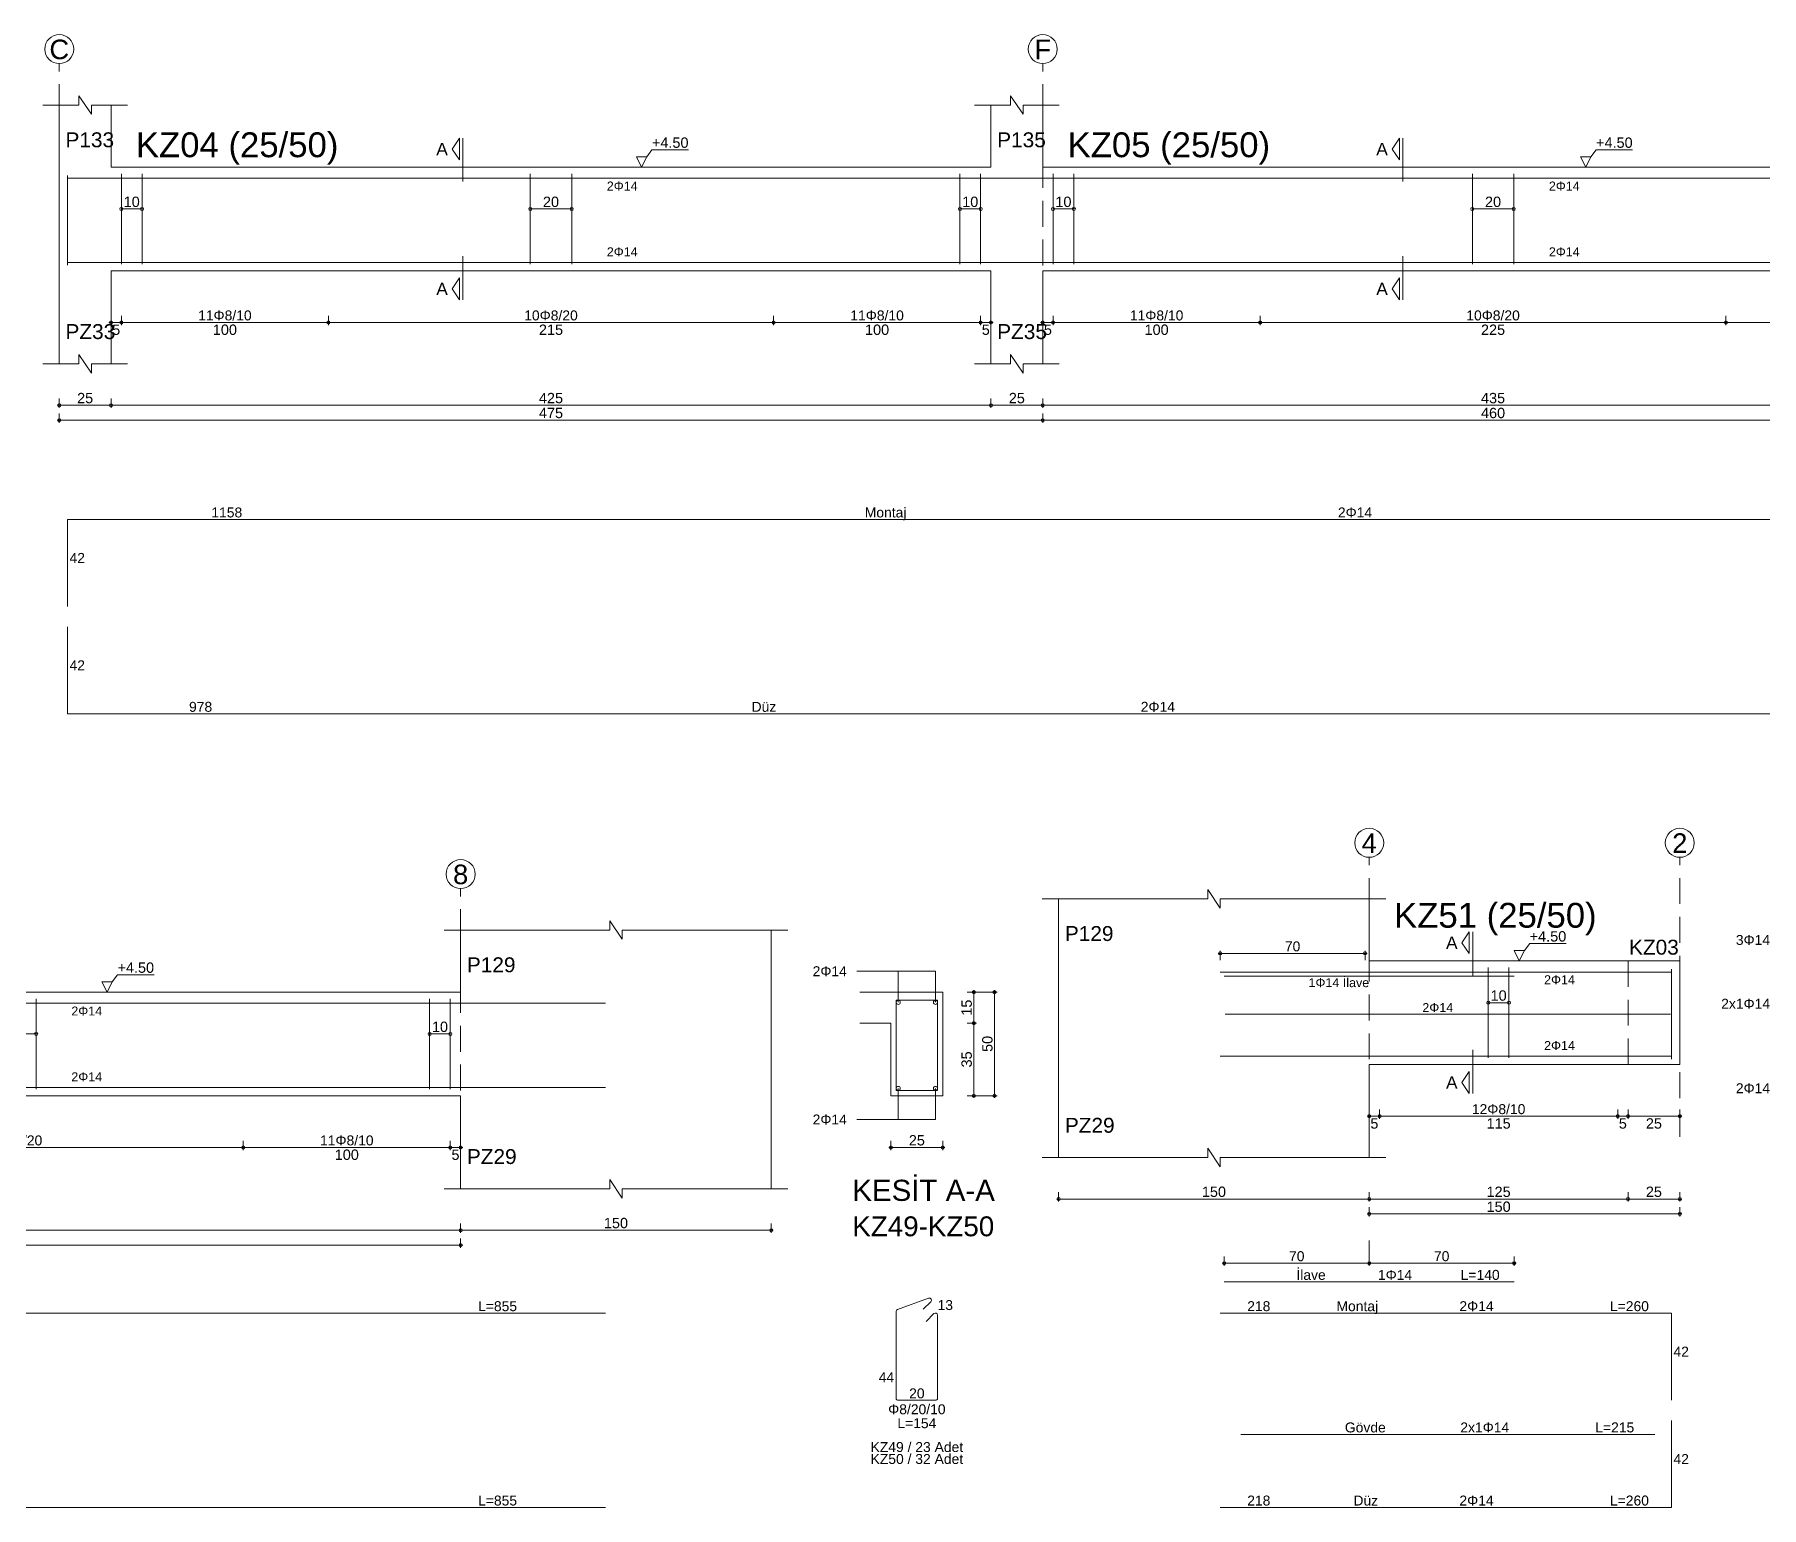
# Model space of a CAD drawing. Header units: millimetres. Extents: x 23801 to 80069, y 9628 to 14137.
# Drawn here: x 34072 to 35323, y 12914 to 13981 of the extents above; entities that cross this region are included whole.
import ezdxf

# ---------------------------------------------------------------- set-up
doc = ezdxf.new("R2010")
doc.units = ezdxf.units.MM
doc.linetypes.add('DASHDOT2', pattern=[12.7, 6.35, -3.175, 0, -3.175])
doc.linetypes.add('DASHED4', pattern=[18.75, 12.5, -6.25])
doc.layers.add('aks', color=251, linetype='DASHDOT2', lineweight=35)
for name, color, linetype in [('Donatı Topl. Uzun. Yazısı', 7, 'Continuous'), ('Donatı Uz. Yazısı', 7, 'Continuous'), ('Donatı Yazısı', 7, 'Continuous'), ('Donatı Çizgisi', 7, 'Continuous'), ('Kiriş', 7, 'Continuous'), ('Standart', 7, 'Continuous'), ('Ölçülendirme', 7, 'Continuous')]:
    doc.layers.add(name, color=color, linetype=linetype)
doc.styles.add('arial_1_18', font='arial.ttf', dxfattribs={"height": 0.2})

# ---------------------------------------------------------------- blocks, each defined once
blk = doc.blocks.new('IDE1071Entity7277')
at = {"layer": 'aks', "color": 30, "linetype": 'DASHED4', "lineweight": 5}
for points in [[(1846.94, 2031.9), (1846.94, 2166.9)], [(2321.94, 2031.9), (2321.94, 2166.9)]]:
    blk.add_lwpolyline(points, dxfattribs=at)
at = {"layer": 'aks', "color": 1, "linetype": 'Continuous', "lineweight": 5}
for centre in [(1846.94, 2173.9), (2321.94, 2173.9)]:
    blk.add_circle(centre, 7, dxfattribs=at)
at = {"layer": 'Donatı Çizgisi', "color": 5, "linetype": 'Continuous', "lineweight": 5}
for points in [[(1850.94, 2069.5), (1850.94, 2112.9)], [(1850.94, 2111.5), (4577.94, 2111.5)], [(1876.94, 2070.1), (1876.94, 2113.7)], [(1886.94, 2070.1), (1886.94, 2113.7)], [(2074.44, 2070.1), (2074.44, 2113.7)], [(2094.44, 2070.1), (2094.44, 2113.7)], [(2281.94, 2070.1), (2281.94, 2113.7)], [(2291.94, 2070.1), (2291.94, 2113.7)], [(2326.94, 2070.1), (2326.94, 2113.7)], [(2336.94, 2070.1), (2336.94, 2113.7)], [(2529.44, 2070.1), (2529.44, 2113.7)], [(2549.44, 2070.1), (2549.44, 2113.7)], [(1850.94, 2070.9), (4577.94, 2070.9)], [(1850.94, 1904.8), (1850.94, 1946.8)], [(1850.94, 1946.8), (3008.6, 1946.8)], [(1850.94, 1852.95), (1850.94, 1894.95)], [(1850.94, 1852.95), (2828.94, 1852.95)]]:
    blk.add_lwpolyline(points, dxfattribs=at)
at = {"layer": 'Kiriş', "color": 1, "linetype": 'Continuous', "lineweight": 5}
for points in [[(1838.94, 2146.9), (1856.44, 2146.9)], [(1846.94, 2021.9), (1846.94, 2146.9)], [(1856.44, 2146.9), (1856.44, 2151.4)], [(1862.44, 2142.4), (1856.44, 2151.4)], [(1862.44, 2142.4), (1862.44, 2146.9)], [(1862.44, 2146.9), (1879.94, 2146.9)], [(1871.94, 2116.9), (1871.94, 2146.9)], [(2288.94, 2146.9), (2306.44, 2146.9)], [(2296.94, 2116.9), (2296.94, 2146.9)], [(2306.44, 2146.9), (2306.44, 2151.4)], [(2312.44, 2142.4), (2306.44, 2151.4)], [(2312.44, 2146.9), (2329.94, 2146.9)], [(2312.44, 2142.4), (2312.44, 2146.9)], [(2321.94, 2116.9), (2321.94, 2146.9)], [(1871.94, 2116.9), (2296.94, 2116.9)], [(2321.94, 2116.9), (2756.94, 2116.9)], [(1871.94, 2066.9), (2296.94, 2066.9)], [(1871.94, 2021.9), (1871.94, 2066.9)], [(2296.94, 2021.9), (2296.94, 2066.9)], [(2321.94, 2066.9), (2756.94, 2066.9)], [(2321.94, 2021.9), (2321.94, 2066.9)], [(1838.94, 2021.9), (1856.44, 2021.9)], [(1862.44, 2017.4), (1856.44, 2026.4)], [(1856.44, 2021.9), (1856.44, 2026.4)], [(1862.44, 2021.9), (1879.94, 2021.9)], [(1862.44, 2017.4), (1862.44, 2021.9)], [(2288.94, 2021.9), (2306.44, 2021.9)], [(2312.44, 2017.4), (2306.44, 2026.4)], [(2306.44, 2021.9), (2306.44, 2026.4)], [(2312.44, 2021.9), (2329.94, 2021.9)], [(2312.44, 2017.4), (2312.44, 2021.9)]]:
    blk.add_lwpolyline(points, dxfattribs=at)
at = {"layer": 'Ölçülendirme', "color": 1, "linetype": 'Continuous', "lineweight": 5}
for points in [[(2036.69, 2125.65), (2040.19, 2130.9)], [(2040.19, 2120.4), (2040.19, 2130.9)], [(2041.94, 2109.9), (2041.94, 2130.9)], [(2490.69, 2125.65), (2494.19, 2130.9)], [(2494.19, 2120.4), (2494.19, 2130.9)], [(2495.94, 2109.9), (2495.94, 2130.9)], [(2040.19, 2120.4), (2036.69, 2125.65)], [(2128.19, 2116.9), (2125.69, 2121.9)], [(2125.69, 2121.9), (2130.69, 2121.9)], [(2130.69, 2121.9), (2128.19, 2116.9)], [(2130.69, 2121.9), (2133.19, 2125.23)], [(2133.19, 2125.23), (2150.86, 2125.23)], [(2494.19, 2120.4), (2490.69, 2125.65)], [(2584.19, 2116.9), (2581.69, 2121.9)], [(2581.69, 2121.9), (2586.69, 2121.9)], [(2586.69, 2121.9), (2584.19, 2116.9)], [(2586.69, 2121.9), (2589.19, 2125.23)], [(2589.19, 2125.23), (2606.86, 2125.23)], [(2128.19, 2116.9), (2128.19, 2116.9)], [(2584.19, 2116.9), (2584.19, 2116.9)], [(1876.94, 2096.7), (1886.94, 2096.7)], [(2074.44, 2096.7), (2094.44, 2096.7)], [(2281.94, 2096.7), (2291.94, 2096.7)], [(2326.94, 2096.7), (2336.94, 2096.7)], [(2529.44, 2096.7), (2549.44, 2096.7)], [(2041.94, 2052.9), (2041.94, 2073.9)], [(2495.94, 2052.9), (2495.94, 2073.9)], [(2036.69, 2058.15), (2040.19, 2063.4)], [(2040.19, 2052.9), (2040.19, 2063.4)], [(2490.69, 2058.15), (2494.19, 2063.4)], [(2494.19, 2052.9), (2494.19, 2063.4)], [(2040.19, 2052.9), (2036.69, 2058.15)], [(2494.19, 2052.9), (2490.69, 2058.15)], [(1871.94, 2040.65), (1871.94, 2045.15)], [(1876.94, 2040.65), (1876.94, 2045.15)], [(1976.94, 2040.65), (1976.94, 2045.15)], [(2191.94, 2040.65), (2191.94, 2045.15)], [(2291.94, 2040.65), (2291.94, 2045.15)], [(2296.94, 2040.65), (2296.94, 2045.15)], [(2321.94, 2040.65), (2321.94, 2045.15)], [(2326.94, 2040.65), (2326.94, 2045.15)], [(2426.94, 2040.65), (2426.94, 2045.15)], [(2651.94, 2040.65), (2651.94, 2045.15)], [(1870.94, 2041.9), (2297.94, 2041.9)], [(2320.94, 2041.9), (2757.94, 2041.9)], [(1845.94, 2001.9), (4582.94, 2001.9)], [(1846.94, 2000.65), (1846.94, 2005.15)], [(1871.94, 2000.65), (1871.94, 2005.15)], [(2296.94, 2000.65), (2296.94, 2005.15)], [(2321.94, 2000.65), (2321.94, 2005.15)], [(1845.94, 1994.7), (4582.94, 1994.7)], [(1846.94, 1993.45), (1846.94, 1997.95)], [(2321.94, 1993.45), (2321.94, 1997.95)]]:
    blk.add_lwpolyline(points, dxfattribs=at)
for centre in [(1876.94, 2096.7), (1886.94, 2096.7), (2074.44, 2096.7), (2094.44, 2096.7), (2281.94, 2096.7), (2291.94, 2096.7), (2326.94, 2096.7), (2336.94, 2096.7), (2529.44, 2096.7), (2549.44, 2096.7), (1871.94, 2041.9), (1876.94, 2041.9), (1876.94, 2041.9), (1976.94, 2041.9), (1976.94, 2041.9), (2191.94, 2041.9), (2191.94, 2041.9), (2291.94, 2041.9), (2291.94, 2041.9), (2296.94, 2041.9), (2321.94, 2041.9), (2326.94, 2041.9), (2326.94, 2041.9), (2426.94, 2041.9), (2426.94, 2041.9), (2651.94, 2041.9), (2651.94, 2041.9), (1846.94, 2001.9), (1871.94, 2001.9), (1871.94, 2001.9), (2296.94, 2001.9), (2296.94, 2001.9), (2321.94, 2001.9), (2321.94, 2001.9), (1846.94, 1994.7), (2321.94, 1994.7), (2321.94, 1994.7)]:
    blk.add_circle(centre, 0.75, dxfattribs=at)
at = {"layer": 'aks', "color": 1, "linetype": 'Continuous', "lineweight": 5, "style": 'arial_1_18'}
for s, p in [('C', (1842.18, 2169.02)), ('F', (2317.91, 2169.02))]:
    blk.add_text(s, height=9.45, dxfattribs=at).set_placement(p)
at = {"layer": 'Donatı Uz. Yazısı', "color": 1, "linetype": 'Continuous', "lineweight": 5, "style": 'arial_1_18'}
for s, p in [('1158', (1920.4, 1947.76)), ('42', (1851.9, 1925.8)), ('42', (1851.9, 1873.95)), ('978', (1909.62, 1853.91))]:
    blk.add_text(s, height=4.8, dxfattribs=at).set_placement(p)
at = {"layer": 'Donatı Yazısı', "color": 5, "linetype": 'Continuous', "lineweight": 5, "style": 'arial_1_18'}
for p in [(2111.4, 2105.62), (2566.4, 2105.62), (2111.4, 2073.86), (2566.4, 2073.86)]:
    blk.add_text('2Φ14', height=4.32, rotation=360, dxfattribs=at).set_placement(p)
at = {"layer": 'Donatı Yazısı', "color": 1, "linetype": 'Continuous', "lineweight": 5, "style": 'arial_1_18'}
for s, p in [('Montaj', (2235.99, 1947.76)), ('Düz', (2181.32, 1853.91))]:
    blk.add_text(s, height=4.8, dxfattribs=at).set_placement(p)
at = {"layer": 'Donatı Yazısı', "color": 5, "linetype": 'Continuous', "lineweight": 5, "style": 'arial_1_18'}
for p in [(2464.5, 1947.76), (2369.28, 1853.91)]:
    blk.add_text('2Φ14', height=4.8, dxfattribs=at).set_placement(p)
at = {"layer": 'Kiriş', "color": 1, "linetype": 'Continuous', "lineweight": 5, "style": 'arial_1_18'}
for s, height, p in [('P133', 7.2, (1849.94, 2126.5)), ('KZ04 (25/50)', 12, (1883.94, 2121.7)), ('P135', 7.2, (2299.94, 2126.5)), ('KZ05 (25/50)', 12, (2333.94, 2121.7)), ('PZ33', 7.2, (1849.94, 2033.9)), ('PZ35', 7.2, (2299.94, 2033.9))]:
    blk.add_text(s, height=height, dxfattribs=at).set_placement(p)
at = {"layer": 'Ölçülendirme', "color": 1, "linetype": 'Continuous', "lineweight": 5, "style": 'arial_1_18'}
for s, height, p in [('A', 5.95, (2029.05, 2122.68)), ('+4.50', 5, (2133.19, 2126.23)), ('A', 5.95, (2483.05, 2122.68)), ('+4.50', 5, (2589.19, 2126.23)), ('A', 5.95, (2029.05, 2055.18)), ('A', 5.95, (2483.05, 2055.18)), ('5', 5, (1872.5, 2035.9)), ('100', 5, (1921.11, 2035.9)), ('215', 5, (2078.61, 2035.9)), ('100', 5, (2236.11, 2035.9)), ('5', 5, (2292.5, 2035.9)), ('5', 5, (2322.5, 2035.9)), ('100', 5, (2371.11, 2035.9)), ('225', 5, (2533.61, 2035.9)), ('25', 5, (1855.55, 2002.9)), ('425', 5, (2078.61, 2002.9)), ('25', 5, (2305.55, 2002.9)), ('435', 5, (2533.61, 2002.9)), ('475', 5, (2078.61, 1995.7)), ('460', 5, (2533.61, 1995.7))]:
    blk.add_text(s, height=height, dxfattribs=at).set_placement(p)
for s, p in [('10', (1878.05, 2097.66)), ('20', (2080.55, 2097.66)), ('10', (2283.05, 2097.66)), ('10', (2328.05, 2097.66)), ('20', (2535.55, 2097.66))]:
    blk.add_text(s, height=5, rotation=360, dxfattribs=at).set_placement(p)
at = {"layer": 'Ölçülendirme', "color": 5, "linetype": 'Continuous', "lineweight": 5, "style": 'arial_1_18'}
for s, p in [('11Φ8/10', (1914.01, 2042.9)), ('10Φ8/20', (2071.51, 2042.9)), ('11Φ8/10', (2229.01, 2042.9)), ('11Φ8/10', (2364.01, 2042.9)), ('10Φ8/20', (2526.51, 2042.9))]:
    blk.add_text(s, height=4.8, dxfattribs=at).set_placement(p)
blk = doc.blocks.new('IDE1071Entity7301')
at = {"layer": 'aks', "color": 30, "linetype": 'DASHED4', "lineweight": 5}
blk.add_lwpolyline([(2040.81, 1633.55), (2040.81, 1768.55)], dxfattribs=at)
at = {"layer": 'aks', "color": 1, "linetype": 'Continuous', "lineweight": 5}
blk.add_circle((2040.81, 1775.55), 7, dxfattribs=at)
at = {"layer": 'Donatı Çizgisi', "color": 5, "linetype": 'Continuous', "lineweight": 5}
for points in [[(1255.81, 1713.15), (2110.81, 1713.15)], [(1835.81, 1671.75), (1835.81, 1715.35)], [(2025.81, 1671.75), (2025.81, 1715.35)], [(2035.81, 1671.75), (2035.81, 1715.35)], [(2251.15, 1671.05), (2251.15, 1714.65)], [(2251.15, 1714.65), (2271.15, 1714.65)], [(2271.15, 1671.05), (2271.15, 1714.65)], [(1255.81, 1672.55), (2110.81, 1672.55)], [(2251.15, 1671.05), (2271.15, 1671.05)], [(2251.82, 1565.29), (2266.83, 1570.76)], [(2264.25, 1565.44), (2267.9, 1569.08)], [(1255.81, 1563.55), (2110.81, 1563.55)], [(2251.15, 1522.47), (2251.15, 1564.34)], [(2265.63, 1559.53), (2269.41, 1563.31)], [(2271.15, 1522.47), (2271.15, 1562.59)], [(2252.17, 1521.45), (2270.13, 1521.45)], [(1255.81, 1469.7), (2110.81, 1469.7)]]:
    blk.add_lwpolyline(points, dxfattribs=at)
for centre in [(2252.15, 1713.65), (2270.15, 1713.65), (2252.15, 1672.05), (2270.15, 1672.05)]:
    blk.add_circle(centre, 1, dxfattribs=at)
for centre, start, end in [((2267.17, 1569.8), 315, 110), ((2252.17, 1564.34), 110, 180), ((2270.13, 1562.59), 0, 135), ((2252.17, 1522.47), 180, 270), ((2270.13, 1522.47), 270, 0)]:
    blk.add_arc(centre, 1.02, start, end, dxfattribs=at)
at = {"layer": 'Kiriş', "color": 1, "linetype": 'Continuous', "lineweight": 5}
for points in [[(2112.81, 1748.55), (2112.81, 1753.05)], [(2118.81, 1744.05), (2112.81, 1753.05)], [(2032.81, 1748.55), (2112.81, 1748.55)], [(2040.81, 1718.55), (2040.81, 1748.55)], [(2118.81, 1748.55), (2198.81, 1748.55)], [(2118.81, 1744.05), (2118.81, 1748.55)], [(2190.81, 1623.55), (2190.81, 1748.55)], [(1610.81, 1718.55), (2040.81, 1718.55)], [(2233.65, 1718.55), (2273.65, 1718.55)], [(2273.65, 1668.55), (2273.65, 1718.55)], [(2233.65, 1703.55), (2248.65, 1703.55)], [(2248.65, 1668.55), (2248.65, 1703.55)], [(1610.81, 1668.55), (2040.81, 1668.55)], [(2040.81, 1623.55), (2040.81, 1668.55)], [(2248.65, 1668.55), (2273.65, 1668.55)], [(2118.81, 1619.05), (2112.81, 1628.05)], [(2112.81, 1623.55), (2112.81, 1628.05)], [(2032.81, 1623.55), (2112.81, 1623.55)], [(2118.81, 1623.55), (2198.81, 1623.55)], [(2118.81, 1619.05), (2118.81, 1623.55)]]:
    blk.add_lwpolyline(points, dxfattribs=at)
at = {"layer": 'Ölçülendirme', "color": 1, "linetype": 'Continuous', "lineweight": 5}
for points in [[(1872.56, 1723.55), (1875.06, 1726.88)], [(1875.06, 1726.88), (1892.74, 1726.88)], [(2232.15, 1728.65), (2270.15, 1728.65)], [(2252.15, 1713.65), (2252.15, 1728.65)], [(2270.15, 1713.65), (2270.15, 1728.65)], [(1870.06, 1718.55), (1867.56, 1723.55)], [(1867.56, 1723.55), (1872.56, 1723.55)], [(1872.56, 1723.55), (1870.06, 1718.55)], [(1870.06, 1718.55), (1870.06, 1718.55)], [(2285.4, 1718.55), (2299.9, 1718.55)], [(2288.65, 1667.55), (2288.65, 1719.55)], [(2298.65, 1667.55), (2298.65, 1719.55)], [(2285.4, 1703.55), (2289.9, 1703.55)], [(1815.81, 1698.35), (1835.81, 1698.35)], [(2025.81, 1698.35), (2035.81, 1698.35)], [(2252.15, 1657.05), (2252.15, 1672.05)], [(2270.15, 1657.05), (2270.15, 1672.05)], [(2285.4, 1668.55), (2299.9, 1668.55)], [(2232.15, 1657.05), (2270.15, 1657.05)], [(1609.81, 1643.55), (2041.81, 1643.55)], [(1935.81, 1642.3), (1935.81, 1646.8)], [(2035.81, 1642.3), (2035.81, 1646.8)], [(2040.81, 1642.3), (2040.81, 1646.8)], [(2247.65, 1643.55), (2274.65, 1643.55)], [(2248.65, 1642.3), (2248.65, 1646.8)], [(2273.65, 1642.3), (2273.65, 1646.8)], [(1174.81, 1603.55), (2191.81, 1603.55)], [(2040.81, 1602.3), (2040.81, 1606.8)], [(2190.81, 1602.3), (2190.81, 1606.8)], [(1324.81, 1596.35), (2041.81, 1596.35)], [(2040.81, 1595.1), (2040.81, 1599.6)]]:
    blk.add_lwpolyline(points, dxfattribs=at)
for centre in [(2288.65, 1718.55), (2298.65, 1718.55), (2288.65, 1703.55), (1835.81, 1698.35), (2025.81, 1698.35), (2035.81, 1698.35), (2288.65, 1668.55), (2298.65, 1668.55), (1935.81, 1643.55), (1935.81, 1643.55), (2035.81, 1643.55), (2035.81, 1643.55), (2040.81, 1643.55), (2248.65, 1643.55), (2273.65, 1643.55), (2040.81, 1603.55), (2040.81, 1603.55), (2190.81, 1603.55), (2040.81, 1596.35)]:
    blk.add_circle(centre, 0.75, dxfattribs=at)
at = {"layer": 'aks', "color": 1, "linetype": 'Continuous', "lineweight": 5, "style": 'arial_1_18'}
blk.add_text('8', height=9.45, dxfattribs=at).set_placement((2037.14, 1770.67))
at = {"layer": 'Donatı Topl. Uzun. Yazısı', "color": 1, "linetype": 'Continuous', "lineweight": 5, "style": 'arial_1_18'}
for s, p in [('L=855', (2049.23, 1564.51)), ('L=154', (2251.73, 1508.01)), ('L=855', (2049.23, 1470.66))]:
    blk.add_text(s, height=4.8, dxfattribs=at).set_placement(p)
at = {"layer": 'Donatı Uz. Yazısı', "color": 1, "linetype": 'Continuous', "lineweight": 5, "style": 'arial_1_18'}
for s, p in [('13', (2271.15, 1565.05)), ('44', (2242.73, 1530.17)), ('20', (2257.42, 1522.41))]:
    blk.add_text(s, height=4.8, dxfattribs=at).set_placement(p)
at = {"layer": 'Donatı Yazısı', "color": 5, "linetype": 'Continuous', "lineweight": 5, "style": 'arial_1_18'}
for s, p in [('2Φ14', (2210.81, 1726.25)), ('2Φ14', (2210.81, 1654.65)), ('Φ8/20/10', (2247.29, 1514.73)), ('KZ49 / 23 Adet', (2238.78, 1496.49)), ('KZ50 / 32 Adet', (2238.78, 1490.73))]:
    blk.add_text(s, height=4.8, dxfattribs=at).set_placement(p)
for p in [(1852.77, 1707.27), (1852.77, 1675.51)]:
    blk.add_text('2Φ14', height=4.32, rotation=360, dxfattribs=at).set_placement(p)
at = {"layer": 'Kiriş', "color": 1, "linetype": 'Continuous', "lineweight": 5, "style": 'arial_1_18'}
for s, height, p in [('P129', 7.2, (2043.81, 1728.15)), ('PZ29', 7.2, (2043.81, 1635.55)), ('KESİT A-A', 10.2, (2229.95, 1617.75)), ('KZ49-KZ50', 9.6, (2229.95, 1600.67))]:
    blk.add_text(s, height=height, dxfattribs=at).set_placement(p)
at = {"layer": 'Ölçülendirme', "color": 1, "linetype": 'Continuous', "lineweight": 5, "style": 'arial_1_18'}
for s, p in [('+4.50', (1875.06, 1727.88)), ('25', (2257.26, 1644.51)), ('100', (1979.99, 1637.55)), ('5', (2036.37, 1637.55)), ('150', (2109.99, 1604.55))]:
    blk.add_text(s, height=5, dxfattribs=at).set_placement(p)
for s, rotation, p in [('15', 90, (2287.69, 1707.17)), ('10', 360, (2026.93, 1699.31)), ('50', 90, (2297.69, 1689.67)), ('35', 90, (2287.69, 1682.17))]:
    blk.add_text(s, height=5, rotation=rotation, dxfattribs=at).set_placement(p)
at = {"layer": 'Ölçülendirme', "color": 5, "linetype": 'Continuous', "lineweight": 5, "style": 'arial_1_18'}
for s, p in [('10Φ8/20', (1812.89, 1644.55)), ('11Φ8/10', (1972.89, 1644.55))]:
    blk.add_text(s, height=4.8, dxfattribs=at).set_placement(p)
blk = doc.blocks.new('IDE1071Entity7302')
at = {"layer": 'aks', "color": 30, "linetype": 'DASHED4', "lineweight": 5}
for points in [[(2479.63, 1648.65), (2479.63, 1783.65)], [(2629.63, 1648.65), (2629.63, 1783.65)], [(2479.63, 1587.65), (2479.63, 1598.65)]]:
    blk.add_lwpolyline(points, dxfattribs=at)
at = {"layer": 'aks', "color": 1, "linetype": 'Continuous', "lineweight": 5}
for centre in [(2479.63, 1790.65), (2629.63, 1790.65)]:
    blk.add_circle(centre, 7, dxfattribs=at)
at = {"layer": 'Donatı Çizgisi', "color": 5, "linetype": 'Continuous', "lineweight": 5}
for points in [[(2407.63, 1728.25), (2625.63, 1728.25)], [(2537.13, 1686.85), (2537.13, 1730.45)], [(2547.13, 1686.85), (2547.13, 1730.45)], [(2625.63, 1686.25), (2625.63, 1729.65)], [(2697.05, 1686.15), (2697.05, 1729.75)], [(2697.05, 1729.75), (2717.05, 1729.75)], [(2717.05, 1686.15), (2717.05, 1729.75)], [(2409.63, 1726.25), (2549.63, 1726.25)], [(2410.13, 1707.95), (2625.13, 1707.95)], [(2407.63, 1687.65), (2625.63, 1687.65)], [(2697.05, 1686.15), (2717.05, 1686.15)], [(2697.72, 1580.39), (2712.72, 1585.86)], [(2409.63, 1578.65), (2549.63, 1578.65)], [(2697.05, 1537.57), (2697.05, 1579.44)], [(2710.15, 1580.54), (2713.79, 1584.18)], [(2711.53, 1574.63), (2715.31, 1578.41)], [(2717.05, 1537.57), (2717.05, 1577.69)], [(2407.63, 1563.55), (2625.63, 1563.55)], [(2625.63, 1521.55), (2625.63, 1563.55)], [(2698.07, 1536.55), (2716.03, 1536.55)], [(2625.63, 1469.7), (2625.63, 1511.7)], [(2417.63, 1505), (2617.63, 1505)], [(2407.63, 1469.7), (2625.63, 1469.7)]]:
    blk.add_lwpolyline(points, dxfattribs=at)
for centre in [(2698.05, 1728.75), (2707.05, 1728.75), (2716.05, 1728.75), (2698.05, 1707.95), (2716.05, 1707.95), (2698.05, 1687.15), (2716.05, 1687.15)]:
    blk.add_circle(centre, 1, dxfattribs=at)
for centre, start, end in [((2713.07, 1584.9), 315, 110), ((2698.07, 1579.44), 110, 180), ((2716.03, 1577.69), 0, 135), ((2698.07, 1537.57), 180, 270), ((2716.03, 1537.57), 270, 0)]:
    blk.add_arc(centre, 1.02, start, end, dxfattribs=at)
at = {"layer": 'Kiriş', "color": 1, "linetype": 'Continuous', "lineweight": 5}
for points in [[(2321.63, 1763.65), (2401.63, 1763.65)], [(2329.63, 1638.65), (2329.63, 1763.65)], [(2401.63, 1763.65), (2401.63, 1768.15)], [(2407.63, 1759.15), (2401.63, 1768.15)], [(2407.63, 1759.15), (2407.63, 1763.65)], [(2407.63, 1763.65), (2487.63, 1763.65)], [(2479.63, 1733.65), (2479.63, 1763.65)], [(2479.63, 1733.65), (2629.63, 1733.65)], [(2629.63, 1683.65), (2629.63, 1733.65)], [(2679.55, 1733.65), (2719.55, 1733.65)], [(2719.55, 1683.65), (2719.55, 1733.65)], [(2679.55, 1718.65), (2694.55, 1718.65)], [(2694.55, 1683.65), (2694.55, 1718.65)], [(2479.63, 1683.65), (2629.63, 1683.65)], [(2479.63, 1638.65), (2479.63, 1683.65)], [(2694.55, 1683.65), (2719.55, 1683.65)], [(2407.63, 1634.15), (2401.63, 1643.15)], [(2401.63, 1638.65), (2401.63, 1643.15)], [(2321.63, 1638.65), (2401.63, 1638.65)], [(2407.63, 1638.65), (2487.63, 1638.65)], [(2407.63, 1634.15), (2407.63, 1638.65)]]:
    blk.add_lwpolyline(points, dxfattribs=at)
at = {"layer": 'Kiriş', "color": 1, "linetype": 'DASHED4', "lineweight": 5}
for points in [[(2604.63, 1683.65), (2604.63, 1733.65)], [(2629.63, 1683.65), (2629.63, 1733.65)]]:
    blk.add_lwpolyline(points, dxfattribs=at)
at = {"layer": 'Ölçülendirme', "color": 1, "linetype": 'Continuous', "lineweight": 5}
for points in [[(2524.38, 1742.4), (2527.88, 1747.65)], [(2527.88, 1737.15), (2527.88, 1747.65)], [(2529.63, 1726.65), (2529.63, 1747.65)], [(2678.05, 1743.75), (2716.05, 1743.75)], [(2698.05, 1728.75), (2698.05, 1743.75)], [(2707.05, 1728.75), (2707.05, 1743.75)], [(2716.05, 1728.75), (2716.05, 1743.75)], [(2406.63, 1737.25), (2478.63, 1737.25)], [(2407.63, 1734), (2407.63, 1738.5)], [(2477.63, 1734), (2477.63, 1738.5)], [(2527.88, 1737.15), (2524.38, 1742.4)], [(2552.13, 1733.65), (2549.63, 1738.65)], [(2549.63, 1738.65), (2554.63, 1738.65)], [(2554.63, 1738.65), (2552.13, 1733.65)], [(2554.63, 1738.65), (2557.13, 1741.98)], [(2557.13, 1741.98), (2574.8, 1741.98)], [(2552.13, 1733.65), (2552.13, 1733.65)], [(2731.3, 1733.65), (2745.8, 1733.65)], [(2734.55, 1682.65), (2734.55, 1734.65)], [(2744.55, 1682.65), (2744.55, 1734.65)], [(2731.3, 1718.65), (2735.8, 1718.65)], [(2537.13, 1713.45), (2547.13, 1713.45)], [(2678.05, 1712.95), (2716.05, 1712.95)], [(2698.05, 1707.95), (2698.05, 1712.95)], [(2716.05, 1707.95), (2716.05, 1712.95)], [(2529.63, 1669.65), (2529.63, 1690.65)], [(2698.05, 1672.15), (2698.05, 1687.15)], [(2716.05, 1672.15), (2716.05, 1687.15)], [(2524.38, 1674.9), (2527.88, 1680.15)], [(2527.88, 1669.65), (2527.88, 1680.15)], [(2731.3, 1683.65), (2745.8, 1683.65)], [(2527.88, 1669.65), (2524.38, 1674.9)], [(2678.05, 1672.15), (2716.05, 1672.15)], [(2479.63, 1657.4), (2479.63, 1661.9)], [(2484.63, 1657.4), (2484.63, 1661.9)], [(2599.63, 1657.4), (2599.63, 1661.9)], [(2604.63, 1657.4), (2604.63, 1661.9)], [(2629.63, 1657.4), (2629.63, 1661.9)], [(2694.55, 1657.4), (2694.55, 1661.9)], [(2719.55, 1657.4), (2719.55, 1661.9)], [(2478.63, 1658.65), (2630.63, 1658.65)], [(2693.55, 1658.65), (2720.55, 1658.65)], [(2328.63, 1618.65), (2630.63, 1618.65)], [(2329.63, 1617.4), (2329.63, 1621.9)], [(2479.63, 1617.4), (2479.63, 1621.9)], [(2604.63, 1617.4), (2604.63, 1621.9)], [(2629.63, 1617.4), (2629.63, 1621.9)], [(2478.63, 1611.45), (2630.63, 1611.45)], [(2479.63, 1610.2), (2479.63, 1614.7)], [(2629.63, 1610.2), (2629.63, 1614.7)], [(2408.63, 1587.65), (2480.63, 1587.65)], [(2409.63, 1586.4), (2409.63, 1590.9)], [(2478.63, 1587.65), (2550.63, 1587.65)], [(2479.63, 1586.4), (2479.63, 1590.9)], [(2479.63, 1586.4), (2479.63, 1590.9)], [(2549.63, 1586.4), (2549.63, 1590.9)]]:
    blk.add_lwpolyline(points, dxfattribs=at)
for centre in [(2407.63, 1737.25), (2477.63, 1737.25), (2734.55, 1733.65), (2744.55, 1733.65), (2734.55, 1718.65), (2537.13, 1713.45), (2547.13, 1713.45), (2734.55, 1683.65), (2744.55, 1683.65), (2479.63, 1658.65), (2484.63, 1658.65), (2484.63, 1658.65), (2599.63, 1658.65), (2599.63, 1658.65), (2604.63, 1658.65), (2604.63, 1658.65), (2629.63, 1658.65), (2694.55, 1658.65), (2719.55, 1658.65), (2329.63, 1618.65), (2479.63, 1618.65), (2479.63, 1618.65), (2604.63, 1618.65), (2604.63, 1618.65), (2629.63, 1618.65), (2479.63, 1611.45), (2629.63, 1611.45), (2409.63, 1587.65), (2479.63, 1587.65), (2479.63, 1587.65), (2549.63, 1587.65)]:
    blk.add_circle(centre, 0.75, dxfattribs=at)
at = {"layer": 'aks', "color": 1, "linetype": 'Continuous', "lineweight": 5, "style": 'arial_1_18'}
for s, p in [('4', (2475.96, 1785.77)), ('2', (2625.96, 1785.77))]:
    blk.add_text(s, height=9.45, dxfattribs=at).set_placement(p)
at = {"layer": 'Donatı Topl. Uzun. Yazısı', "color": 1, "linetype": 'Continuous', "lineweight": 5, "style": 'arial_1_18'}
for s, p in [('L=140', (2523.8, 1579.61)), ('L=260', (2595.9, 1564.51)), ('L=154', (2697.63, 1523.11)), ('L=215', (2588.8, 1505.96)), ('L=260', (2595.9, 1470.66))]:
    blk.add_text(s, height=4.8, dxfattribs=at).set_placement(p)
at = {"layer": 'Donatı Uz. Yazısı', "color": 1, "linetype": 'Continuous', "lineweight": 5, "style": 'arial_1_18'}
for s, p in [('13', (2717.05, 1580.15)), ('218', (2420.71, 1564.51)), ('42', (2626.59, 1542.55)), ('44', (2688.63, 1545.27)), ('20', (2703.32, 1537.51)), ('42', (2626.59, 1490.7)), ('218', (2420.71, 1470.66))]:
    blk.add_text(s, height=4.8, dxfattribs=at).set_placement(p)
at = {"layer": 'Donatı Yazısı', "color": 5, "linetype": 'Continuous', "lineweight": 5, "style": 'arial_1_18'}
for s, height, p in [('3Φ14', 4.8, (2656.71, 1741.35)), ('1Φ14 İlave', 4.32, (2450.32, 1720.97)), ('2x1Φ14', 4.8, (2649.63, 1710.55)), ('2Φ14', 4.8, (2656.71, 1669.75)), ('1Φ14', 4.8, (2483.83, 1579.61)), ('2Φ14', 4.8, (2523.17, 1564.51)), ('Φ8/10', 4.8, (2697.85, 1529.83)), ('2x1Φ14', 4.8, (2523.63, 1505.96)), ('KZ51 / 12 Adet', 4.8, (2684.68, 1511.59)), ('2Φ14', 4.8, (2523.17, 1470.66))]:
    blk.add_text(s, height=height, dxfattribs=at).set_placement(p)
for p in [(2564.09, 1722.37), (2505.29, 1708.91), (2564.09, 1690.61)]:
    blk.add_text('2Φ14', height=4.32, rotation=360, dxfattribs=at).set_placement(p)
at = {"layer": 'Donatı Yazısı', "color": 1, "linetype": 'Continuous', "lineweight": 5, "style": 'arial_1_18'}
for s, p in [('İlave', (2444.46, 1579.61)), ('Montaj', (2463.8, 1564.51)), ('Gövde', (2467.87, 1505.96)), ('Düz', (2472.01, 1470.66))]:
    blk.add_text(s, height=4.8, dxfattribs=at).set_placement(p)
at = {"layer": 'Kiriş', "color": 1, "linetype": 'Continuous', "lineweight": 5, "style": 'arial_1_18'}
for s, height, p in [('KZ51 (25/50)', 12, (2491.63, 1749.65)), ('P129', 7.2, (2332.63, 1743.25)), ('KZ03', 7.2, (2605.11, 1736.65)), ('PZ29', 7.2, (2332.63, 1650.65)), ('KESİT A-A', 10.2, (2675.85, 1632.85)), ('KZ51', 9.6, (2675.85, 1615.77))]:
    blk.add_text(s, height=height, dxfattribs=at).set_placement(p)
at = {"layer": 'Ölçülendirme', "color": 1, "linetype": 'Continuous', "lineweight": 5, "style": 'arial_1_18'}
for s, height, p in [('A', 5.95, (2516.74, 1739.43)), ('+4.50', 5, (2557.13, 1742.98)), ('70', 4.8, (2438.9, 1738.25)), ('A', 5.95, (2516.74, 1671.93)), ('25', 5, (2703.16, 1659.61)), ('5', 5, (2480.19, 1652.65)), ('115', 5, (2536.3, 1652.65)), ('5', 5, (2600.19, 1652.65)), ('25', 5, (2613.24, 1652.65)), ('150', 5, (2398.8, 1619.65)), ('125', 5, (2536.3, 1619.65)), ('25', 5, (2613.24, 1619.65)), ('150', 5, (2536.3, 1612.45))]:
    blk.add_text(s, height=height, dxfattribs=at).set_placement(p)
for s, rotation, p in [('15', 90, (2733.59, 1722.27)), ('10', 360, (2538.24, 1714.41)), ('50', 90, (2743.59, 1704.77)), ('35', 90, (2733.59, 1697.27))]:
    blk.add_text(s, height=5, rotation=rotation, dxfattribs=at).set_placement(p)
at = {"layer": 'Ölçülendirme', "color": 5, "linetype": 'Continuous', "lineweight": 5, "style": 'arial_1_18'}
for s, p in [('12Φ8/10', (2529.2, 1659.65)), ('70', (2440.9, 1588.65)), ('70', (2510.9, 1588.65))]:
    blk.add_text(s, height=4.8, dxfattribs=at).set_placement(p)

msp = doc.modelspace()

# ---------------------------------------------------------------- block references
at = {"layer": 'Standart', "xscale": 1.5, "yscale": 1.5, "zscale": 1.5}
for name in ['IDE1071Entity7277', 'IDE1071Entity7302', 'IDE1071Entity7301']:
    msp.add_blockref(name, (31319.1, 10709.8), dxfattribs=at)

doc.saveas('drawing.dxf')
